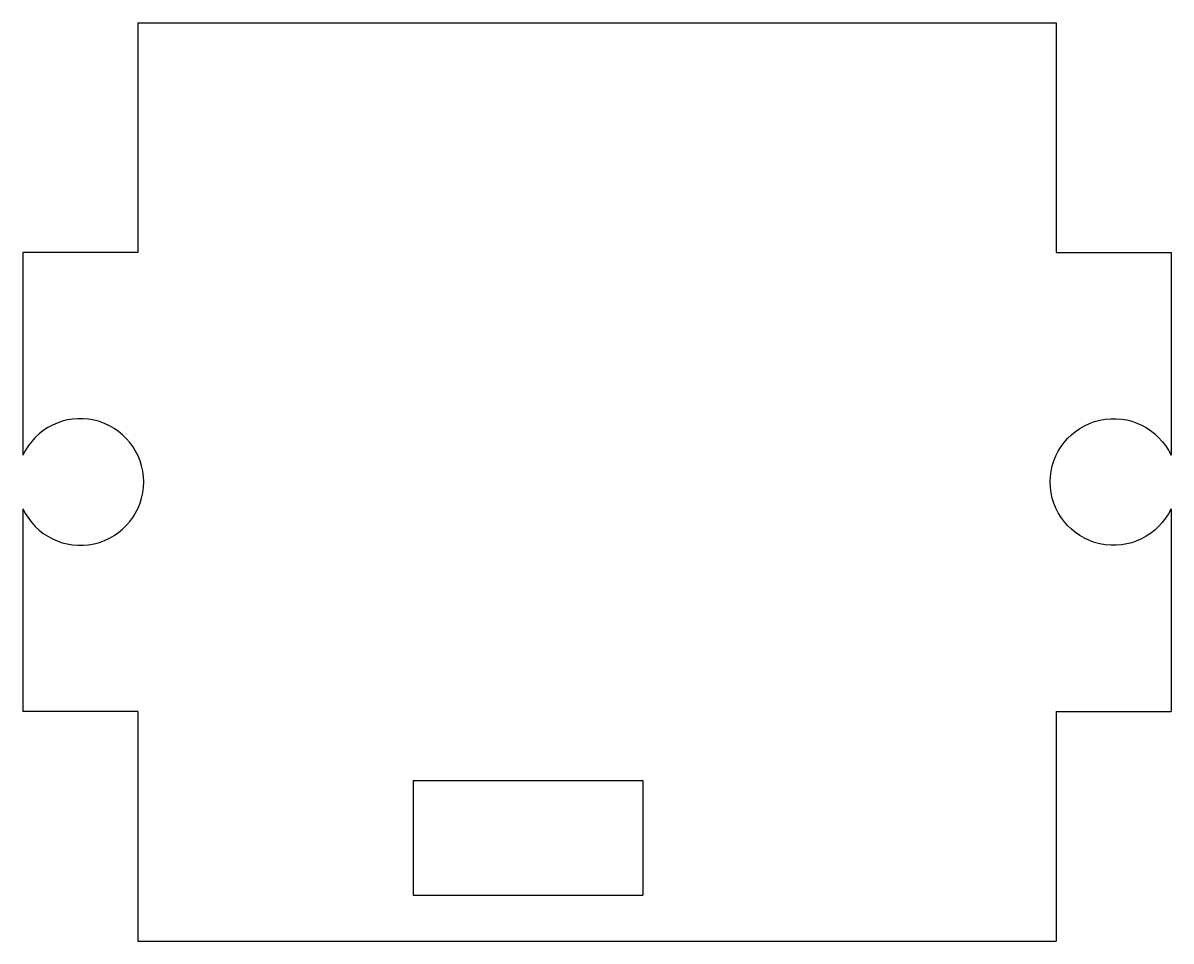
# Model space of a CAD drawing. Extents: x -0.45 to 0.8, y 1.04 to 2.04.
import ezdxf

# ---------------------------------------------------------------- set-up
doc = ezdxf.new("R2010")
doc.units = 0
doc.layers.add('VISIBLE', color=7, linetype='CONTINUOUS')

msp = doc.modelspace()

# ---------------------------------------------------------------- linework, layer by layer
at = {"layer": 'VISIBLE'}
for p, q in [((-0.3261, 2.0394, 0.125), (0.6739, 2.0394, 0.125)), ((-0.3261, 2.0394, 0.125), (-0.3261, 1.7894, 0.125)), ((0.6739, 2.0394, 0.125), (0.6739, 1.7894, 0.125)), ((-0.3261, 1.7894, 0.125), (-0.4511, 1.7894, 0.125)), ((-0.4511, 1.7894, 0.125), (-0.4511, 1.5686, 0.125)), ((0.6739, 1.7894, 0.125), (0.7989, 1.7894, 0.125)), ((0.7989, 1.7894, 0.125), (0.7989, 1.5686, 0.125)), ((-0.4511, 1.5101, 0.125), (-0.4511, 1.2894, 0.125)), ((0.7989, 1.5101, 0.125), (0.7989, 1.2894, 0.125)), ((-0.3261, 1.2894, 0.125), (-0.4511, 1.2894, 0.125)), ((-0.3261, 1.2894, 0.125), (-0.3261, 1.0394, 0.125)), ((0.6739, 1.2894, 0.125), (0.6739, 1.0394, 0.125)), ((0.6739, 1.2894, 0.125), (0.7989, 1.2894, 0.125)), ((-0.0261, 1.2144, 0.125), (-0.0261, 1.0894, 0.125)), ((-0.0261, 1.2144, 0.125), (0.2239, 1.2144, 0.125)), ((0.2239, 1.2144, 0.125), (0.2239, 1.0894, 0.125)), ((-0.0261, 1.0894, 0.125), (0.2239, 1.0894, 0.125)), ((-0.3261, 1.0394, 0.125), (0.6739, 1.0394, 0.125))]:
    msp.add_line(p, q, dxfattribs=at)
at = {"layer": 'VISIBLE', "extrusion": (0, 0, -1)}
msp.add_arc((-0.7364, 1.5394, -0.125), 0.069, 205.0691, 154.9309, dxfattribs=at)
at = {"layer": 'VISIBLE'}
msp.add_arc((-0.3886, 1.5394, 0.125), 0.069, 205.0691, 154.9309, dxfattribs=at)

doc.saveas('drawing.dxf')
